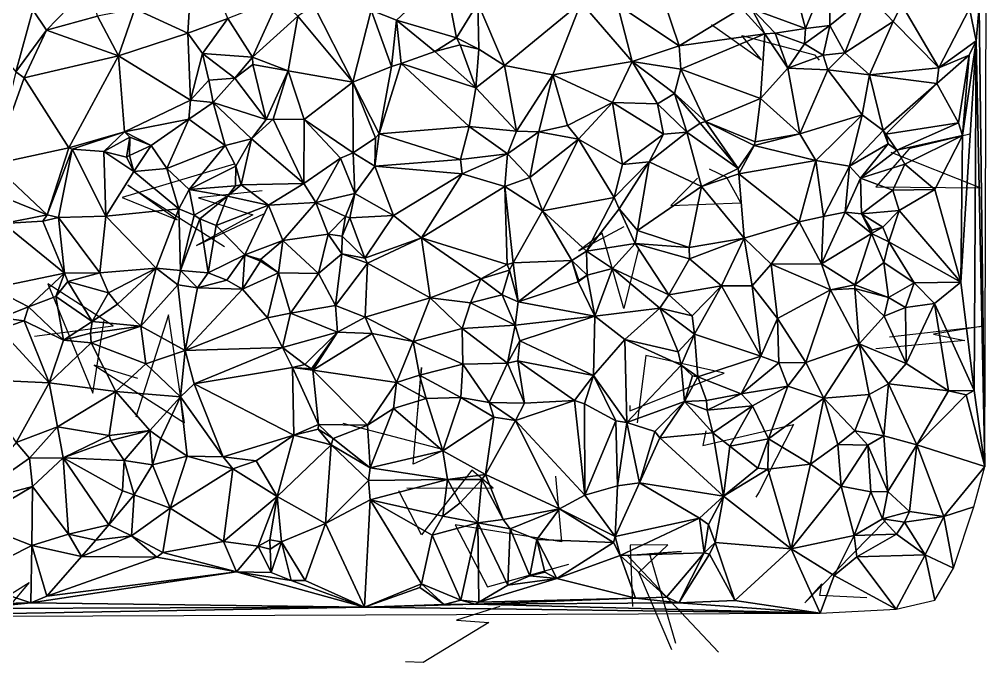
# Model space of a CAD drawing. Header units: metres. Extents: x -15 to 15.1, y -15.8 to 15.4.
# Drawn here: x -1.29 to 14.91, y -15.77 to -4.99 of the extents above; entities that cross this region are included whole.
import ezdxf

# ---------------------------------------------------------------- set-up
doc = ezdxf.new("R2010")
doc.units = ezdxf.units.M
doc.layers.add('CRACKS', color=1, linetype='Continuous')
doc.layers.add('STREET_MESH', color=7, linetype='Continuous')

msp = doc.modelspace()

# ---------------------------------------------------------------- linework, layer by layer
at = {"layer": 'CRACKS'}
for points in [[(10.305, -5.076, 0.1), (11.143, -5.673, 0.1), (10.812, -5.265, 0.1), (12.029, -5.588, 0.1), (12.11, -5.675, 0.1)], [(14.631, -6.917, 0.1), (13.616, -7.159, 0.1), (13.056, -7.799, 0.1), (14.807, -7.815, 0.1), (13.316, -7.224, 0.1)], [(2.309, -7.42, 0.1), (0.432, -7.975, 0.1), (1.352, -8.349, 0.1), (0.528, -7.771, 0.1), (2.145, -8.799, 0.1)], [(10.071, -7.651, 0.1), (9.622, -8.112, 0.1), (10.796, -8.068, 0.1), (10.56, -7.642, 0.1), (10.27, -7.504, 0.1)], [(2.779, -7.862, 0.1), (1.712, -7.981, 0.1), (2.62, -8.268, 0.1), (1.681, -8.778, 0.1), (2.805, -8.249, 0.1)], [(9.08, -8.834, 0.1), (8.837, -9.833, 0.1), (8.474, -8.571, 0.1), (8.083, -8.868, 0.1), (8.844, -8.462, 0.1)], [(-1.033, -10.297, 0.1), (0.28, -10.127, 0.1), (-0.811, -9.42, 0.1), (-0.06, -11.252, 0.1), (0.133, -10.031, 0.1)], [(0.698, -11.01, 0.1), (-0.038, -10.784, 0.1), (1.48, -11.748, 0.1), (1.212, -9.942, 0.1), (0.664, -11.658, 0.1)], [(13.285, -10.308, 0.1), (14.848, -10.134, 0.1), (14.023, -10.268, 0.1), (14.55, -10.373, 0.1), (13.06, -10.513, 0.1)], [(8.937, -11.461, 0.1), (8.938, -11.552, 0.1), (10.518, -10.919, 0.1), (9.207, -10.622, 0.1), (9.06, -11.748, 0.1)], [(4.129, -11.754, 0.1), (5.837, -12.203, 0.1), (5.308, -12.445, 0.1), (5.445, -10.826, 0.1), (5.369, -11.669, 0.1)], [(10.208, -11.886, 0.1), (10.161, -12.131, 0.1), (11.681, -11.776, 0.1), (11.102, -12.906, 0.1), (11.047, -12.996, 0.1)], [(5.204, -12.84, 0.1), (6.646, -12.846, 0.1), (6.289, -12.544, 0.1), (5.445, -13.628, 0.1), (5.07, -12.888, 0.1)], [(7.691, -12.646, 0.1), (7.793, -13.744, 0.1), (6.012, -13.458, 0.1), (6.554, -14.498, 0.1), (7.913, -14.12, 0.1)], [(12.904, -14.684, 0.1), (12.118, -14.642, 0.1), (12.151, -14.449, 0.1), (11.869, -14.763, 0.1), (13.22, -13.388, 0.1)], [(10.423, -15.594, 0.1), (8.895, -13.965, 0.1), (9.802, -13.906, 0.1), (9.266, -13.944, 0.1), (9.702, -15.441, 0.1)], [(9.639, -15.555, 0.1), (9.088, -14.256, 0.1), (9.571, -13.796, 0.1), (8.943, -13.801, 0.1), (8.981, -14.827, 0.1)], [(-2.915, -14.767, 0.1), (-2.181, -15.082, 0.1), (-1.125, -14.425, 0.1), (-1.929, -15.376, 0.1), (-2.054, -15.261, 0.1)], [(6.758, -14.824, 0.1), (6.036, -15.055, 0.1), (6.576, -15.094, 0.1), (5.477, -15.767, 0.1), (5.181, -15.755, 0.1)]]:
    msp.add_polyline3d(points, dxfattribs=at)
at = {"layer": 'STREET_MESH'}
for points in [[(14.885, -12.484), (14.914, -0.493), (14.786, -4.785)], [(1.636, -3.599), (0.647, -4.819), (1.533, -5.222)], [(2.204, -4.977), (1.636, -3.599), (1.533, -5.222)], [(11.574, -3.99), (10.981, -4.819), (11.878, -5.146)], [(12.3, -4.126), (11.574, -3.99), (11.878, -5.146)], [(9.764, -5.438), (9.348, -4.208), (8.728, -4.751)], [(9.764, -5.438), (10.809, -4.806), (9.348, -4.208)], [(12.285, -5.096), (12.3, -4.126), (11.878, -5.146)], [(12.3, -4.126), (12.285, -5.096), (12.923, -4.575)], [(4.604, -4.841), (5.027, -5.008), (5.835, -4.253)], [(5.027, -5.008), (6.032, -5.303), (5.835, -4.253)], [(6.032, -5.303), (6.391, -4.719), (5.835, -4.253)], [(-0.834, -5.171), (-0.097, -4.41), (-1.064, -4.834)], [(0.018, -4.938), (-0.097, -4.41), (-0.834, -5.171)], [(2.614, -5.624), (3.062, -4.638), (2.204, -4.977)], [(3.062, -4.638), (2.614, -5.624), (3.377, -4.941)], [(12.285, -5.096), (12.538, -5.551), (12.923, -4.575)], [(12.538, -5.551), (13.348, -5.03), (12.923, -4.575)], [(13.348, -5.03), (13.492, -4.749), (12.923, -4.575)], [(-1.349, -5.871), (-1.064, -4.834), (-2.24, -4.804)], [(-1.349, -5.871), (-0.834, -5.171), (-1.064, -4.834)], [(0.647, -4.819), (0.018, -4.938), (0.373, -5.606)], [(1.533, -5.222), (0.647, -4.819), (0.373, -5.606)], [(4.295, -6.045), (3.645, -4.761), (3.377, -4.941)], [(3.645, -4.761), (4.295, -6.045), (4.604, -4.841)], [(4.295, -6.045), (4.947, -5.78), (4.604, -4.841)], [(4.947, -5.78), (5.027, -5.008), (4.604, -4.841)], [(6.032, -5.303), (6.409, -5.493), (6.391, -4.719)], [(8.123, -4.711), (6.391, -4.719), (6.838, -5.768)], [(6.391, -4.719), (6.409, -5.493), (6.838, -5.768)], [(7.645, -5.92), (8.123, -4.711), (6.838, -5.768)], [(7.645, -5.92), (8.977, -5.7), (8.123, -4.711)], [(8.123, -4.711), (8.977, -5.7), (8.728, -4.751)], [(8.977, -5.7), (9.764, -5.438), (8.728, -4.751)], [(11.2, -5.233), (10.809, -4.806), (9.764, -5.438)], [(11.2, -5.233), (10.981, -4.819), (10.809, -4.806)], [(10.981, -4.819), (11.37, -5.222), (11.878, -5.146)], [(11.2, -5.233), (11.37, -5.222), (10.981, -4.819)], [(13.348, -5.03), (14.114, -5.804), (13.492, -4.749)], [(14.114, -5.804), (14.624, -4.808), (13.492, -4.749)], [(14.624, -4.808), (14.114, -5.804), (14.74, -5.351)], [(14.624, -4.808), (14.74, -5.351), (14.786, -4.785)], [(14.74, -5.351), (14.885, -12.484), (14.786, -4.785)], [(0.018, -4.938), (-0.834, -5.171), (0.373, -5.606)], [(1.778, -5.562), (2.204, -4.977), (1.533, -5.222)], [(1.778, -5.562), (2.614, -5.624), (2.204, -4.977)], [(3.377, -4.941), (2.614, -5.624), (3.212, -5.856)], [(4.295, -6.045), (3.377, -4.941), (3.212, -5.856)], [(4.947, -5.78), (5.108, -5.734), (5.027, -5.008)], [(6.032, -5.303), (5.027, -5.008), (5.671, -5.53)], [(5.027, -5.008), (5.108, -5.734), (5.671, -5.53)], [(-0.834, -5.171), (-1.349, -5.871), (-1.21, -5.973)], [(0.373, -5.606), (-0.834, -5.171), (-1.21, -5.973)], [(11.37, -5.222), (11.86, -5.401), (11.878, -5.146)], [(11.86, -5.401), (12.285, -5.096), (11.878, -5.146)], [(11.86, -5.401), (12.173, -5.59), (12.285, -5.096)], [(12.285, -5.096), (12.173, -5.59), (12.538, -5.551)], [(13.348, -5.03), (12.538, -5.551), (12.949, -5.919)], [(14.114, -5.804), (13.348, -5.03), (12.949, -5.919)], [(1.576, -6.345), (1.533, -5.222), (0.373, -5.606)], [(1.576, -6.345), (1.778, -5.562), (1.533, -5.222)], [(6.096, -5.419), (6.032, -5.303), (5.671, -5.53)], [(6.096, -5.419), (6.409, -5.493), (6.032, -5.303)], [(11.2, -5.233), (9.764, -5.438), (9.791, -5.828)], [(11.127, -6.319), (11.2, -5.233), (9.791, -5.828)], [(11.585, -5.808), (11.2, -5.233), (11.127, -6.319)], [(11.37, -5.222), (11.2, -5.233), (11.585, -5.808)], [(11.86, -5.401), (11.37, -5.222), (11.585, -5.808)], [(6.356, -6.137), (6.096, -5.419), (5.671, -5.53)], [(6.409, -5.493), (6.096, -5.419), (6.356, -6.137)], [(6.409, -5.493), (6.356, -6.137), (6.838, -5.768)], [(9.764, -5.438), (8.977, -5.7), (9.791, -5.828)], [(12.173, -5.59), (11.86, -5.401), (11.585, -5.808)], [(14.114, -5.804), (14.621, -5.595), (14.74, -5.351)], [(14.703, -11.208), (14.74, -5.351), (14.483, -9.397)], [(14.74, -5.351), (14.508, -6.937), (14.483, -9.397)], [(14.621, -5.595), (14.508, -6.937), (14.74, -5.351)], [(14.74, -5.351), (14.703, -11.208), (14.885, -12.484)], [(-0.462, -7.144), (0.373, -5.606), (-1.21, -5.973)], [(-0.462, -7.144), (0.475, -6.876), (0.373, -5.606)], [(0.475, -6.876), (1.576, -6.345), (0.373, -5.606)], [(1.778, -5.562), (1.576, -6.345), (1.885, -6.011)], [(2.319, -5.976), (1.778, -5.562), (1.885, -6.011)], [(2.614, -5.624), (1.778, -5.562), (2.319, -5.976)], [(2.622, -5.747), (2.614, -5.624), (2.319, -5.976)], [(2.614, -5.624), (2.622, -5.747), (3.212, -5.856)], [(5.108, -5.734), (6.356, -6.137), (5.671, -5.53)], [(12.173, -5.59), (11.585, -5.808), (12.251, -5.836)], [(12.538, -5.551), (12.173, -5.59), (12.251, -5.836)], [(12.538, -5.551), (12.251, -5.836), (12.949, -5.919)], [(14.621, -5.595), (14.114, -5.804), (14.078, -6.065)], [(14.44, -6.727), (14.621, -5.595), (14.078, -6.065)], [(14.621, -5.595), (14.44, -6.727), (14.508, -6.937)], [(2.844, -6.672), (2.622, -5.747), (2.319, -5.976)], [(2.622, -5.747), (2.844, -6.672), (3.212, -5.856)], [(4.295, -6.045), (4.736, -6.912), (4.947, -5.78)], [(4.736, -6.912), (5.108, -5.734), (4.947, -5.78)], [(5.108, -5.734), (4.736, -6.912), (6.247, -6.785)], [(5.108, -5.734), (6.247, -6.785), (6.356, -6.137)], [(6.356, -6.137), (7.037, -6.864), (6.838, -5.768)], [(7.037, -6.864), (7.645, -5.92), (6.838, -5.768)], [(8.977, -5.7), (7.645, -5.92), (8.646, -6.387)], [(9.398, -6.407), (8.977, -5.7), (8.646, -6.387)], [(8.977, -5.7), (9.686, -6.235), (9.791, -5.828)], [(9.686, -6.235), (8.977, -5.7), (9.398, -6.407)], [(9.686, -6.235), (10.204, -6.704), (9.791, -5.828)], [(10.204, -6.704), (11.127, -6.319), (9.791, -5.828)], [(11.787, -6.912), (11.585, -5.808), (11.127, -6.319)], [(11.585, -5.808), (11.787, -6.912), (12.251, -5.836)], [(14.078, -6.065), (14.114, -5.804), (12.949, -5.919)], [(-1.21, -5.973), (-1.349, -5.871), (-1.729, -7.42)], [(-0.462, -7.144), (-1.21, -5.973), (-1.729, -7.42)], [(1.959, -6.387), (2.319, -5.976), (1.885, -6.011)], [(1.959, -6.387), (2.844, -6.672), (2.319, -5.976)], [(2.844, -6.672), (2.965, -6.663), (3.212, -5.856)], [(2.965, -6.663), (3.481, -6.67), (3.212, -5.856)], [(3.481, -6.67), (4.295, -6.045), (3.212, -5.856)], [(7.645, -5.92), (7.037, -6.864), (7.414, -6.878)], [(7.895, -6.771), (7.645, -5.92), (7.414, -6.878)], [(7.645, -5.92), (7.895, -6.771), (8.646, -6.387)], [(11.787, -6.912), (12.83, -6.591), (12.251, -5.836)], [(12.251, -5.836), (12.83, -6.591), (12.949, -5.919)], [(12.83, -6.591), (13.178, -6.855), (12.949, -5.919)], [(13.178, -6.855), (14.078, -6.065), (12.949, -5.919)], [(1.576, -6.345), (1.959, -6.387), (1.885, -6.011)], [(4.295, -6.045), (3.481, -6.67), (4.301, -7.23)], [(4.295, -6.045), (4.301, -7.23), (4.675, -6.977)], [(4.736, -6.912), (4.295, -6.045), (4.675, -6.977)], [(6.356, -6.137), (6.247, -6.785), (7.037, -6.864)], [(13.178, -6.855), (13.223, -6.916), (14.078, -6.065)], [(13.223, -6.916), (14.44, -6.727), (14.078, -6.065)], [(9.686, -6.235), (9.398, -6.407), (9.894, -6.883)], [(10.114, -6.734), (9.686, -6.235), (9.894, -6.883)], [(9.686, -6.235), (10.114, -6.734), (10.204, -6.704)], [(10.204, -6.704), (11.035, -7.046), (11.127, -6.319)], [(11.035, -7.046), (11.787, -6.912), (11.127, -6.319)], [(0.475, -6.876), (1.55, -6.664), (1.576, -6.345)], [(1.55, -6.664), (1.959, -6.387), (1.576, -6.345)], [(1.959, -6.387), (1.55, -6.664), (2.157, -7.103)], [(2.598, -6.992), (1.959, -6.387), (2.157, -7.103)], [(2.598, -6.992), (2.844, -6.672), (1.959, -6.387)], [(7.895, -6.771), (8.078, -7.001), (8.646, -6.387)], [(8.078, -7.001), (8.814, -7.423), (8.646, -6.387)], [(9.499, -6.914), (9.398, -6.407), (8.646, -6.387)], [(8.814, -7.423), (9.499, -6.914), (8.646, -6.387)], [(9.398, -6.407), (9.499, -6.914), (9.894, -6.883)], [(12.83, -6.591), (11.787, -6.912), (12.054, -7.355)], [(12.617, -7.453), (12.83, -6.591), (12.054, -7.355)], [(12.83, -6.591), (12.617, -7.453), (13.178, -6.855)], [(0.921, -7.108), (1.55, -6.664), (0.475, -6.876)], [(1.55, -6.664), (0.921, -7.108), (1.18, -7.492)], [(1.55, -6.664), (1.18, -7.492), (2.157, -7.103)], [(2.844, -6.672), (2.598, -6.992), (2.965, -6.663)], [(2.598, -6.992), (3.478, -7.74), (2.965, -6.663)], [(3.478, -7.74), (3.481, -6.67), (2.965, -6.663)], [(3.481, -6.67), (3.478, -7.74), (4.091, -7.315)], [(4.301, -7.23), (3.481, -6.67), (4.091, -7.315)], [(6.247, -6.785), (4.736, -6.912), (6.098, -7.34)], [(6.888, -7.243), (6.247, -6.785), (6.098, -7.34)], [(7.037, -6.864), (6.247, -6.785), (6.888, -7.243)], [(8.078, -7.001), (7.895, -6.771), (7.414, -6.878)], [(10.75, -7.491), (10.114, -6.734), (9.894, -6.883)], [(10.114, -6.734), (10.75, -7.491), (10.204, -6.704)], [(10.75, -7.491), (11.019, -7.103), (10.204, -6.704)], [(11.019, -7.103), (11.035, -7.046), (10.204, -6.704)], [(13.409, -7.183), (14.44, -6.727), (13.223, -6.916)], [(14.44, -6.727), (13.409, -7.183), (14.508, -6.937)], [(-0.403, -7.164), (0.475, -6.876), (-0.462, -7.144)], [(-0.403, -7.164), (0.127, -7.208), (0.475, -6.876)], [(0.127, -7.208), (0.56, -6.967), (0.475, -6.876)], [(0.56, -6.967), (0.921, -7.108), (0.475, -6.876)], [(4.736, -6.912), (4.664, -7.454), (6.098, -7.34)], [(4.664, -7.454), (4.736, -6.912), (4.675, -6.977)], [(7.037, -6.864), (6.888, -7.243), (7.414, -6.878)], [(6.888, -7.243), (7.261, -7.643), (7.414, -6.878)], [(7.261, -7.643), (8.078, -7.001), (7.414, -6.878)], [(8.814, -7.423), (9.263, -7.38), (9.499, -6.914)], [(9.894, -6.883), (9.263, -7.38), (10.135, -7.794)], [(9.499, -6.914), (9.263, -7.38), (9.894, -6.883)], [(10.75, -7.491), (9.894, -6.883), (10.135, -7.794)], [(11.787, -6.912), (11.019, -7.103), (12.054, -7.355)], [(11.035, -7.046), (11.019, -7.103), (11.787, -6.912)], [(12.617, -7.453), (13.263, -7.077), (13.178, -6.855)], [(13.178, -6.855), (13.263, -7.077), (13.223, -6.916)], [(13.263, -7.077), (13.409, -7.183), (13.223, -6.916)], [(13.409, -7.183), (13.545, -7.418), (14.508, -6.937)], [(13.545, -7.418), (14.045, -7.842), (14.508, -6.937)], [(14.508, -6.937), (14.045, -7.842), (14.483, -9.397)], [(0.508, -7.302), (0.56, -6.967), (0.127, -7.208)], [(0.56, -6.967), (0.508, -7.302), (0.555, -7.275)], [(0.921, -7.108), (0.56, -6.967), (0.555, -7.275)], [(0.921, -7.108), (0.555, -7.275), (0.626, -7.538)], [(1.18, -7.492), (0.921, -7.108), (0.626, -7.538)], [(1.18, -7.492), (1.555, -7.843), (2.157, -7.103)], [(1.555, -7.843), (2.336, -7.449), (2.157, -7.103)], [(2.336, -7.449), (2.598, -6.992), (2.157, -7.103)], [(2.598, -6.992), (2.336, -7.449), (2.425, -7.765)], [(3.478, -7.74), (2.598, -6.992), (2.425, -7.765)], [(4.301, -7.23), (4.664, -7.454), (4.675, -6.977)], [(8.078, -7.001), (7.261, -7.643), (7.476, -8.201)], [(8.673, -7.979), (8.078, -7.001), (7.476, -8.201)], [(8.814, -7.423), (8.078, -7.001), (8.673, -7.979)], [(11.019, -7.103), (10.75, -7.491), (10.763, -7.58)], [(11.019, -7.103), (10.763, -7.58), (12.054, -7.355)], [(12.802, -7.652), (13.263, -7.077), (12.617, -7.453)], [(13.263, -7.077), (12.802, -7.652), (13.409, -7.183)], [(-0.821, -8.269), (-0.462, -7.144), (-1.729, -7.42)], [(-0.403, -7.164), (-0.462, -7.144), (-0.821, -8.269)], [(-0.631, -8.311), (-0.403, -7.164), (-0.821, -8.269)], [(-0.403, -7.164), (-0.631, -8.311), (0.161, -8.288)], [(0.127, -7.208), (-0.403, -7.164), (0.161, -8.288)], [(0.127, -7.208), (0.161, -8.288), (0.626, -7.538)], [(0.508, -7.302), (0.127, -7.208), (0.626, -7.538)], [(0.555, -7.275), (0.508, -7.302), (0.626, -7.538)], [(4.301, -7.23), (4.091, -7.315), (4.33, -7.907)], [(4.664, -7.454), (4.301, -7.23), (4.33, -7.907)], [(6.126, -7.581), (6.888, -7.243), (6.098, -7.34)], [(6.888, -7.243), (6.126, -7.581), (6.845, -7.79)], [(7.261, -7.643), (6.888, -7.243), (6.845, -7.79)], [(13.409, -7.183), (12.802, -7.652), (13.545, -7.418)], [(-1.765, -7.886), (-0.821, -8.269), (-1.729, -7.42)], [(1.555, -7.843), (2.33, -7.783), (2.336, -7.449)], [(2.336, -7.449), (2.33, -7.783), (2.425, -7.765)], [(4.091, -7.315), (3.478, -7.74), (3.676, -8.062)], [(4.091, -7.315), (3.676, -8.062), (4.33, -7.907)], [(4.664, -7.454), (6.126, -7.581), (6.098, -7.34)], [(8.761, -8.165), (9.263, -7.38), (8.673, -7.979)], [(9.263, -7.38), (8.814, -7.423), (8.673, -7.979)], [(9.263, -7.38), (8.761, -8.165), (9.063, -8.529)], [(9.263, -7.38), (9.063, -8.529), (10.135, -7.794)], [(12.054, -7.355), (10.763, -7.58), (11.775, -8.382)], [(12.182, -8.297), (12.054, -7.355), (11.775, -8.382)], [(12.182, -8.297), (12.617, -7.453), (12.054, -7.355)], [(12.182, -8.297), (12.542, -8.222), (12.617, -7.453)], [(12.542, -8.222), (12.802, -7.652), (12.617, -7.453)], [(13.545, -7.418), (12.802, -7.652), (13.344, -7.856)], [(14.045, -7.842), (13.545, -7.418), (13.344, -7.856)], [(0.161, -8.288), (1.383, -8.166), (0.626, -7.538)], [(1.383, -8.166), (1.18, -7.492), (0.626, -7.538)], [(1.383, -8.166), (1.555, -7.843), (1.18, -7.492)], [(4.981, -8.275), (4.664, -7.454), (4.33, -7.907)], [(4.664, -7.454), (4.981, -8.275), (6.126, -7.581)], [(4.981, -8.275), (5.448, -8.65), (6.126, -7.581)], [(6.126, -7.581), (5.448, -8.65), (6.845, -7.79)], [(10.763, -7.58), (10.75, -7.491), (10.135, -7.794)], [(10.854, -8.655), (10.763, -7.58), (10.135, -7.794)], [(10.763, -7.58), (10.854, -8.655), (11.775, -8.382)], [(2.2, -7.953), (2.885, -8.104), (2.425, -7.765)], [(2.33, -7.783), (2.2, -7.953), (2.425, -7.765)], [(2.885, -8.104), (3.478, -7.74), (2.425, -7.765)], [(3.478, -7.74), (2.885, -8.104), (3.676, -8.062)], [(7.261, -7.643), (6.845, -7.79), (7.476, -8.201)], [(12.817, -8.248), (12.802, -7.652), (12.542, -8.222)], [(12.802, -7.652), (12.817, -8.248), (13.344, -7.856)], [(-1.765, -7.886), (-1.554, -8.411), (-0.821, -8.269)], [(1.64, -8.27), (1.555, -7.843), (1.383, -8.166)], [(2.33, -7.783), (1.555, -7.843), (2.2, -7.953)], [(1.555, -7.843), (1.64, -8.27), (2.2, -7.953)], [(3.676, -8.062), (4.174, -8.296), (4.33, -7.907)], [(4.174, -8.296), (4.245, -8.316), (4.33, -7.907)], [(4.245, -8.316), (4.981, -8.275), (4.33, -7.907)], [(5.448, -8.65), (6.882, -9.099), (6.845, -7.79)], [(6.845, -7.79), (6.98, -9.072), (7.476, -8.201)], [(6.882, -9.099), (6.98, -9.072), (6.845, -7.79)], [(9.063, -8.529), (9.932, -8.813), (10.135, -7.794)], [(9.932, -8.813), (10.854, -8.655), (10.135, -7.794)], [(12.817, -8.248), (13.448, -8.194), (13.344, -7.856)], [(13.448, -8.194), (14.045, -7.842), (13.344, -7.856)], [(14.045, -7.842), (13.448, -8.194), (14.483, -9.397)], [(1.64, -8.27), (1.737, -8.334), (2.2, -7.953)], [(1.737, -8.334), (2.007, -8.444), (2.2, -7.953)], [(2.007, -8.444), (2.885, -8.104), (2.2, -7.953)], [(2.885, -8.104), (3.122, -8.696), (3.676, -8.062)], [(3.122, -8.696), (3.884, -8.593), (3.676, -8.062)], [(3.884, -8.593), (4.174, -8.296), (3.676, -8.062)], [(8.209, -8.876), (8.673, -7.979), (7.476, -8.201)], [(8.209, -8.876), (8.761, -8.165), (8.673, -7.979)], [(1.001, -9.16), (1.383, -8.166), (0.161, -8.288)], [(1.001, -9.16), (1.412, -9.198), (1.383, -8.166)], [(1.412, -9.198), (1.64, -8.27), (1.383, -8.166)], [(2.007, -8.444), (2.488, -8.934), (2.885, -8.104)], [(2.885, -8.104), (2.488, -8.934), (3.122, -8.696)], [(6.98, -9.072), (7.966, -9.034), (7.476, -8.201)], [(7.966, -9.034), (8.209, -8.876), (7.476, -8.201)], [(8.761, -8.165), (8.209, -8.876), (9.029, -8.747)], [(8.761, -8.165), (9.029, -8.747), (9.063, -8.529)], [(12.542, -8.222), (12.148, -9.086), (12.987, -8.578)], [(12.182, -8.297), (12.148, -9.086), (12.542, -8.222)], [(12.817, -8.248), (12.542, -8.222), (12.987, -8.578)], [(12.817, -8.248), (13.175, -8.475), (13.448, -8.194)], [(12.991, -8.523), (12.817, -8.248), (12.987, -8.578)], [(13.175, -8.475), (12.817, -8.248), (12.991, -8.523)], [(13.175, -8.475), (13.278, -8.716), (13.448, -8.194)], [(13.448, -8.194), (13.278, -8.716), (14.483, -9.397)], [(-1.743, -9.495), (-0.53, -9.243), (-1.554, -8.411)], [(-1.554, -8.411), (-0.893, -8.373), (-0.821, -8.269)], [(-0.53, -9.243), (-0.893, -8.373), (-1.554, -8.411)], [(-0.893, -8.373), (-0.631, -8.311), (-0.821, -8.269)], [(-0.631, -8.311), (-0.893, -8.373), (-0.53, -9.243)], [(-0.631, -8.311), (0.059, -9.24), (0.161, -8.288)], [(-0.631, -8.311), (-0.53, -9.243), (0.059, -9.24)], [(0.059, -9.24), (1.001, -9.16), (0.161, -8.288)], [(1.64, -8.27), (1.412, -9.198), (1.737, -8.334)], [(1.412, -9.198), (1.872, -9.238), (1.737, -8.334)], [(1.737, -8.334), (1.872, -9.238), (2.007, -8.444)], [(4.174, -8.296), (3.884, -8.593), (4.121, -8.625)], [(4.245, -8.316), (4.174, -8.296), (4.121, -8.625)], [(4.497, -8.991), (4.245, -8.316), (4.121, -8.625)], [(4.245, -8.316), (4.497, -8.991), (4.981, -8.275)], [(4.497, -8.991), (5.448, -8.65), (4.981, -8.275)], [(10.854, -8.655), (11.306, -9.093), (11.775, -8.382)], [(11.306, -9.093), (12.148, -9.086), (11.775, -8.382)], [(12.148, -9.086), (12.182, -8.297), (11.775, -8.382)], [(1.872, -9.238), (2.488, -8.934), (2.007, -8.444)], [(9.029, -8.747), (9.932, -8.813), (9.063, -8.529)], [(12.148, -9.086), (12.704, -9.441), (12.987, -8.578)], [(12.704, -9.441), (13.189, -9.063), (12.987, -8.578)], [(13.175, -8.475), (12.991, -8.523), (12.987, -8.578)], [(13.278, -8.716), (13.175, -8.475), (12.987, -8.578)], [(13.189, -9.063), (13.278, -8.716), (12.987, -8.578)], [(3.122, -8.696), (2.488, -8.934), (2.749, -9.013)], [(3.051, -9.236), (3.122, -8.696), (2.749, -9.013)], [(3.122, -8.696), (3.051, -9.236), (3.721, -9.247)], [(3.884, -8.593), (3.122, -8.696), (3.721, -9.247)], [(4.111, -8.919), (3.884, -8.593), (3.721, -9.247)], [(3.884, -8.593), (4.111, -8.919), (4.121, -8.625)], [(4.111, -8.919), (4.497, -8.991), (4.121, -8.625)], [(5.448, -8.65), (4.497, -8.991), (4.541, -9.075)], [(5.591, -9.655), (5.448, -8.65), (4.541, -9.075)], [(5.448, -8.65), (6.443, -9.341), (6.882, -9.099)], [(5.448, -8.65), (5.591, -9.655), (6.443, -9.341)], [(8.209, -8.876), (8.645, -9.163), (9.029, -8.747)], [(8.645, -9.163), (9.591, -9.606), (9.029, -8.747)], [(9.029, -8.747), (9.935, -9.001), (9.932, -8.813)], [(9.591, -9.606), (9.935, -9.001), (9.029, -8.747)], [(9.935, -9.001), (10.854, -8.655), (9.932, -8.813)], [(10.854, -8.655), (9.935, -9.001), (10.473, -9.457)], [(10.985, -9.456), (10.854, -8.655), (10.473, -9.457)], [(10.854, -8.655), (10.985, -9.456), (11.306, -9.093)], [(13.278, -8.716), (13.189, -9.063), (13.699, -9.403)], [(13.278, -8.716), (13.699, -9.403), (14.483, -9.397)], [(8.209, -8.876), (7.966, -9.034), (8.224, -9.276)], [(8.645, -9.163), (8.209, -8.876), (8.224, -9.276)], [(1.872, -9.238), (2.184, -9.359), (2.488, -8.934)], [(2.488, -8.934), (2.184, -9.359), (2.45, -9.514)], [(2.752, -9.042), (2.488, -8.934), (2.45, -9.514)], [(2.752, -9.042), (2.45, -9.514), (3.051, -9.236)], [(2.488, -8.934), (2.752, -9.042), (2.749, -9.013)], [(2.752, -9.042), (3.051, -9.236), (2.749, -9.013)], [(4.007, -9.787), (4.111, -8.919), (3.721, -9.247)], [(4.541, -9.075), (4.111, -8.919), (4.007, -9.787)], [(4.541, -9.075), (4.497, -8.991), (4.111, -8.919)], [(6.98, -9.072), (6.882, -9.099), (6.919, -9.195)], [(7.069, -9.725), (6.98, -9.072), (6.919, -9.195)], [(7.069, -9.725), (7.966, -9.034), (6.98, -9.072)], [(7.966, -9.034), (7.069, -9.725), (8.072, -9.388)], [(8.084, -9.364), (7.966, -9.034), (8.072, -9.388)], [(7.966, -9.034), (8.084, -9.364), (8.224, -9.276)], [(9.935, -9.001), (9.591, -9.606), (10.473, -9.457)], [(13.189, -9.063), (12.704, -9.441), (13.268, -9.652)], [(13.699, -9.403), (13.189, -9.063), (13.268, -9.652)], [(1.001, -9.16), (0.059, -9.24), (0.207, -9.574)], [(0.354, -9.765), (1.001, -9.16), (0.207, -9.574)], [(1.001, -9.16), (0.354, -9.765), (0.745, -10.132)], [(1.368, -9.44), (1.001, -9.16), (0.745, -10.132)], [(1.368, -9.44), (1.412, -9.198), (1.001, -9.16)], [(1.412, -9.198), (1.368, -9.44), (1.696, -9.49)], [(1.872, -9.238), (1.412, -9.198), (1.696, -9.49)], [(4.502, -9.983), (4.541, -9.075), (4.007, -9.787)], [(4.502, -9.983), (5.591, -9.655), (4.541, -9.075)], [(6.882, -9.099), (6.443, -9.341), (6.919, -9.195)], [(6.443, -9.341), (6.799, -9.606), (6.919, -9.195)], [(6.799, -9.606), (7.069, -9.725), (6.919, -9.195)], [(8.645, -9.163), (8.224, -9.276), (8.352, -9.965)], [(9.438, -9.831), (8.645, -9.163), (8.352, -9.965)], [(8.645, -9.163), (9.438, -9.831), (9.591, -9.606)], [(11.306, -9.093), (10.985, -9.456), (11.411, -10.003)], [(12.297, -9.521), (12.148, -9.086), (11.306, -9.093)], [(12.297, -9.521), (11.306, -9.093), (11.411, -10.003)], [(12.704, -9.441), (12.148, -9.086), (12.297, -9.521)], [(-1.743, -9.495), (-1.135, -9.805), (-0.53, -9.243)], [(-1.135, -9.805), (-0.68, -9.637), (-0.53, -9.243)], [(-0.53, -9.243), (-0.68, -9.637), (-0.475, -9.385)], [(-0.68, -9.637), (-0.07, -10.053), (-0.475, -9.385)], [(-0.53, -9.243), (-0.475, -9.385), (0.059, -9.24)], [(0.059, -9.24), (-0.475, -9.385), (0.207, -9.574)], [(-0.475, -9.385), (-0.07, -10.053), (0.207, -9.574)], [(2.184, -9.359), (1.872, -9.238), (1.696, -9.49)], [(2.45, -9.514), (2.184, -9.359), (1.696, -9.49)], [(2.45, -9.514), (2.868, -9.989), (3.051, -9.236)], [(3.051, -9.236), (2.868, -9.989), (3.254, -9.913)], [(3.051, -9.236), (3.254, -9.913), (3.721, -9.247)], [(3.254, -9.913), (4.007, -9.787), (3.721, -9.247)], [(6.443, -9.341), (5.591, -9.655), (6.269, -9.739)], [(6.799, -9.606), (6.443, -9.341), (6.269, -9.739)], [(8.072, -9.388), (7.069, -9.725), (8.352, -9.965)], [(8.224, -9.276), (8.072, -9.388), (8.352, -9.965)], [(8.224, -9.276), (8.084, -9.364), (8.072, -9.388)], [(13.699, -9.403), (14.041, -9.749), (14.483, -9.397)], [(14.041, -9.749), (14.703, -11.208), (14.483, -9.397)], [(-1.6, -9.99), (-1.135, -9.805), (-1.743, -9.495)], [(1.489, -10.541), (1.368, -9.44), (0.745, -10.132)], [(1.368, -9.44), (1.489, -10.541), (1.696, -9.49)], [(1.489, -10.541), (2.45, -9.514), (1.696, -9.49)], [(2.868, -9.989), (2.45, -9.514), (1.489, -10.541)], [(9.591, -9.606), (9.98, -9.957), (10.473, -9.457)], [(9.98, -9.957), (10.019, -10.266), (10.473, -9.457)], [(10.019, -10.266), (11.13, -10.636), (10.473, -9.457)], [(11.13, -10.636), (10.985, -9.456), (10.473, -9.457)], [(10.985, -9.456), (11.13, -10.636), (11.411, -10.003)], [(12.297, -9.521), (11.411, -10.003), (11.883, -10.74)], [(12.776, -10.426), (12.297, -9.521), (11.883, -10.74)], [(12.706, -9.503), (12.704, -9.441), (12.297, -9.521)], [(12.706, -9.503), (12.297, -9.521), (12.776, -10.426)], [(12.704, -9.441), (12.706, -9.503), (13.268, -9.652)], [(13.199, -9.961), (12.706, -9.503), (12.776, -10.426)], [(12.706, -9.503), (13.199, -9.961), (13.268, -9.652)], [(13.553, -9.82), (13.699, -9.403), (13.268, -9.652)], [(13.699, -9.403), (13.553, -9.82), (14.041, -9.749)], [(-0.68, -9.637), (-1.135, -9.805), (-0.549, -10.367)], [(-0.07, -10.053), (-0.68, -9.637), (-0.549, -10.367)], [(-0.07, -10.053), (0.354, -9.765), (0.207, -9.574)], [(5.591, -9.655), (4.502, -9.983), (5.308, -10.388)], [(6.129, -10.172), (5.591, -9.655), (5.308, -10.388)], [(6.269, -9.739), (5.591, -9.655), (6.129, -10.172)], [(6.799, -9.606), (6.269, -9.739), (7.014, -10.117)], [(7.069, -9.725), (6.799, -9.606), (7.014, -10.117)], [(9.438, -9.831), (9.98, -9.957), (9.591, -9.606)], [(13.199, -9.961), (13.553, -9.82), (13.268, -9.652)], [(-1.135, -9.805), (-1.6, -9.99), (-1.21, -10.042)], [(-0.549, -10.367), (-1.135, -9.805), (-1.21, -10.042)], [(0.354, -9.765), (-0.07, -10.053), (0.745, -10.132)], [(4.007, -9.787), (3.254, -9.913), (4.043, -10.231)], [(4.502, -9.983), (4.007, -9.787), (4.043, -10.231)], [(6.269, -9.739), (6.129, -10.172), (7.014, -10.117)], [(7.069, -9.725), (7.014, -10.117), (8.352, -9.965)], [(8.855, -10.352), (9.438, -9.831), (8.352, -9.965)], [(9.748, -10.562), (9.438, -9.831), (8.855, -10.352)], [(10.019, -10.266), (9.438, -9.831), (9.748, -10.562)], [(10.019, -10.266), (9.98, -9.957), (9.438, -9.831)], [(13.553, -9.82), (13.199, -9.961), (13.564, -10.757)], [(14.041, -9.749), (13.553, -9.82), (13.564, -10.757)], [(14.274, -11.212), (14.041, -9.749), (13.564, -10.757)], [(14.041, -9.749), (14.274, -11.212), (14.703, -11.208)], [(-1.6, -9.99), (-1.623, -10.183), (-1.21, -10.042)], [(-1.21, -10.042), (-1.623, -10.183), (-0.788, -11.081)], [(-0.549, -10.367), (-1.21, -10.042), (-0.788, -11.081)], [(2.868, -9.989), (1.489, -10.541), (3.121, -10.487)], [(3.254, -9.913), (2.868, -9.989), (3.121, -10.487)], [(3.254, -9.913), (3.121, -10.487), (4.043, -10.231)], [(4.621, -10.255), (4.502, -9.983), (4.043, -10.231)], [(4.502, -9.983), (4.621, -10.255), (5.308, -10.388)], [(7.014, -10.117), (7.092, -10.379), (8.352, -9.965)], [(7.092, -10.379), (8.331, -10.958), (8.352, -9.965)], [(8.331, -10.958), (8.855, -10.352), (8.352, -9.965)], [(11.411, -10.003), (11.13, -10.636), (11.432, -10.747)], [(11.883, -10.74), (11.411, -10.003), (11.432, -10.747)], [(13.199, -9.961), (12.776, -10.426), (13.564, -10.757)], [(-1.623, -10.183), (-2.095, -11.019), (-0.788, -11.081)], [(-0.096, -10.249), (-0.07, -10.053), (-0.549, -10.367)], [(-0.07, -10.053), (-0.096, -10.249), (0.745, -10.132)], [(-0.096, -10.249), (-0.087, -10.41), (0.745, -10.132)], [(-0.087, -10.41), (0.832, -10.761), (0.745, -10.132)], [(0.832, -10.761), (1.489, -10.541), (0.745, -10.132)], [(6.137, -10.768), (6.129, -10.172), (5.308, -10.388)], [(6.129, -10.172), (6.887, -10.751), (7.014, -10.117)], [(6.137, -10.768), (6.887, -10.751), (6.129, -10.172)], [(7.014, -10.117), (6.887, -10.751), (7.092, -10.379)], [(-0.087, -10.41), (-0.549, -10.367), (-0.788, -11.081)], [(-0.087, -10.41), (-0.096, -10.249), (-0.549, -10.367)], [(3.121, -10.487), (3.494, -10.774), (4.043, -10.231)], [(3.494, -10.774), (3.604, -10.846), (4.043, -10.231)], [(3.604, -10.846), (3.627, -10.867), (4.043, -10.231)], [(3.627, -10.867), (4.621, -10.255), (4.043, -10.231)], [(5.027, -11.074), (4.621, -10.255), (3.627, -10.867)], [(4.621, -10.255), (5.027, -11.074), (5.308, -10.388)], [(8.331, -10.958), (8.889, -11.746), (8.855, -10.352)], [(9.797, -10.783), (9.748, -10.562), (8.855, -10.352)], [(8.889, -11.746), (9.797, -10.783), (8.855, -10.352)], [(9.797, -10.783), (10.019, -10.266), (9.748, -10.562)], [(9.797, -10.783), (10.078, -10.98), (10.019, -10.266)], [(10.019, -10.266), (10.078, -10.98), (11.13, -10.636)], [(0.329, -11.225), (-0.087, -10.41), (-0.788, -11.081)], [(0.832, -10.761), (-0.087, -10.41), (0.329, -11.225)], [(1.489, -10.541), (1.642, -11.097), (3.121, -10.487)], [(1.642, -11.097), (3.285, -10.821), (3.121, -10.487)], [(3.285, -10.821), (3.494, -10.774), (3.121, -10.487)], [(5.027, -11.074), (5.415, -10.953), (5.308, -10.388)], [(5.415, -10.953), (6.137, -10.768), (5.308, -10.388)], [(6.887, -10.751), (7.061, -10.713), (7.092, -10.379)], [(7.092, -10.379), (7.061, -10.713), (8.331, -10.958)], [(12.186, -11.338), (12.776, -10.426), (11.883, -10.74)], [(12.944, -11.277), (12.776, -10.426), (12.186, -11.338)], [(13.564, -10.757), (12.776, -10.426), (13.271, -11.097)], [(12.776, -10.426), (12.944, -11.277), (13.271, -11.097)], [(0.832, -10.761), (1.412, -11.313), (1.489, -10.541)], [(1.489, -10.541), (1.412, -11.313), (1.642, -11.097)], [(11.13, -10.636), (10.078, -10.98), (10.799, -11.264)], [(11.13, -10.636), (10.799, -11.264), (11.432, -10.747)], [(1.412, -11.313), (0.832, -10.761), (0.329, -11.225)], [(3.285, -10.821), (1.642, -11.097), (3.307, -11.959)], [(3.604, -10.846), (3.494, -10.774), (3.285, -10.821)], [(3.604, -10.846), (3.285, -10.821), (3.627, -10.867)], [(3.721, -11.779), (3.285, -10.821), (3.307, -11.959)], [(3.285, -10.821), (3.721, -11.779), (3.627, -10.867)], [(6.108, -11.326), (6.137, -10.768), (5.415, -10.953)], [(6.137, -10.768), (6.108, -11.326), (6.583, -11.408)], [(6.887, -10.751), (6.137, -10.768), (6.583, -11.408)], [(6.887, -10.751), (6.583, -11.408), (7.174, -11.42)], [(7.061, -10.713), (6.887, -10.751), (7.174, -11.42)], [(8.008, -11.379), (7.061, -10.713), (7.174, -11.42)], [(7.061, -10.713), (8.008, -11.379), (8.331, -10.958)], [(9.855, -11.393), (9.797, -10.783), (8.889, -11.746)], [(10.078, -10.98), (9.797, -10.783), (9.986, -10.962)], [(9.797, -10.783), (9.855, -11.393), (9.986, -10.962)], [(10.799, -11.264), (11.584, -11.138), (11.432, -10.747)], [(11.584, -11.138), (11.883, -10.74), (11.432, -10.747)], [(11.584, -11.138), (12.186, -11.338), (11.883, -10.74)], [(14.274, -11.212), (13.564, -10.757), (13.271, -11.097)], [(3.721, -11.779), (4.542, -11.79), (3.627, -10.867)], [(4.542, -11.79), (5.027, -11.074), (3.627, -10.867)], [(5.027, -11.074), (5.525, -11.345), (5.415, -10.953)], [(5.525, -11.345), (6.108, -11.326), (5.415, -10.953)], [(8.008, -11.379), (8.178, -11.432), (8.331, -10.958)], [(8.178, -11.432), (8.7, -11.717), (8.331, -10.958)], [(8.7, -11.717), (8.889, -11.746), (8.331, -10.958)], [(9.855, -11.393), (10.078, -10.98), (9.986, -10.962)], [(10.078, -10.98), (9.855, -11.393), (10.223, -11.376)], [(10.078, -10.98), (10.223, -11.376), (10.799, -11.264)], [(-2.095, -11.019), (-1.34, -12.081), (-0.788, -11.081)], [(-1.34, -12.081), (-0.65, -11.817), (-0.788, -11.081)], [(-0.65, -11.817), (0.329, -11.225), (-0.788, -11.081)], [(1.412, -11.313), (2.123, -12.318), (1.642, -11.097)], [(1.642, -11.097), (2.123, -12.318), (3.307, -11.959)], [(5.027, -11.074), (4.542, -11.79), (4.978, -11.511)], [(5.525, -11.345), (5.027, -11.074), (4.978, -11.511)], [(10.99, -11.466), (11.584, -11.138), (10.799, -11.264)], [(10.99, -11.466), (11.261, -12.016), (11.584, -11.138)], [(11.584, -11.138), (11.261, -12.016), (12.186, -11.338)], [(12.944, -11.277), (13.192, -11.97), (13.271, -11.097)], [(13.192, -11.97), (13.744, -12.118), (13.271, -11.097)], [(13.744, -12.118), (14.274, -11.212), (13.271, -11.097)], [(-0.65, -11.817), (0.213, -11.963), (0.329, -11.225)], [(0.213, -11.963), (0.898, -11.878), (0.329, -11.225)], [(0.898, -11.878), (1.412, -11.313), (0.329, -11.225)], [(1.079, -12.01), (1.412, -11.313), (0.898, -11.878)], [(1.412, -11.313), (1.079, -12.01), (1.522, -12.311)], [(2.123, -12.318), (1.412, -11.313), (1.522, -12.311)], [(5.807, -12.218), (6.108, -11.326), (5.525, -11.345)], [(6.108, -11.326), (5.807, -12.218), (6.661, -11.653)], [(6.108, -11.326), (6.661, -11.653), (6.583, -11.408)], [(10.223, -11.376), (10.235, -11.54), (10.799, -11.264)], [(10.235, -11.54), (10.99, -11.466), (10.799, -11.264)], [(11.261, -12.016), (11.962, -12.444), (12.186, -11.338)], [(12.186, -11.338), (11.962, -12.444), (12.423, -12.112)], [(12.708, -11.884), (12.944, -11.277), (12.186, -11.338)], [(12.708, -11.884), (12.186, -11.338), (12.423, -12.112)], [(12.944, -11.277), (12.708, -11.884), (13.192, -11.97)], [(14.571, -11.283), (14.274, -11.212), (13.744, -12.118)], [(14.571, -11.283), (13.744, -12.118), (14.885, -12.484)], [(14.274, -11.212), (14.571, -11.283), (14.703, -11.208)], [(14.703, -11.208), (14.571, -11.283), (14.885, -12.484)], [(5.807, -12.218), (5.525, -11.345), (4.978, -11.511)], [(6.583, -11.408), (7.02, -11.709), (7.174, -11.42)], [(6.583, -11.408), (6.661, -11.653), (7.02, -11.709)], [(7.02, -11.709), (8.008, -11.379), (7.174, -11.42)], [(8.008, -11.379), (7.02, -11.709), (8.181, -12.963)], [(8.178, -11.432), (8.008, -11.379), (8.181, -12.963)], [(8.7, -11.717), (8.178, -11.432), (8.181, -12.963)], [(9.354, -11.893), (9.855, -11.393), (8.889, -11.746)], [(9.855, -11.393), (9.354, -11.893), (9.437, -12.004)], [(10.329, -11.917), (9.855, -11.393), (9.437, -12.004)], [(9.855, -11.393), (10.235, -11.54), (10.223, -11.376)], [(10.235, -11.54), (9.855, -11.393), (10.329, -11.917)], [(10.99, -11.466), (10.235, -11.54), (10.329, -11.917)], [(10.614, -12.14), (10.99, -11.466), (10.329, -11.917)], [(11.261, -12.016), (10.99, -11.466), (10.614, -12.14)], [(4.542, -11.79), (4.588, -12.503), (4.978, -11.511)], [(4.588, -12.503), (5.807, -12.218), (4.978, -11.511)], [(6.661, -11.653), (5.807, -12.218), (6.517, -12.617)], [(6.661, -11.653), (6.517, -12.617), (7.02, -11.709)], [(-0.65, -11.817), (-1.34, -12.081), (-1.118, -12.343)], [(-0.553, -12.338), (-0.65, -11.817), (-1.118, -12.343)], [(0.213, -11.963), (-0.65, -11.817), (-0.553, -12.338)], [(3.716, -11.857), (3.721, -11.779), (3.307, -11.959)], [(3.966, -12.015), (3.721, -11.779), (3.716, -11.857)], [(3.721, -11.779), (3.966, -12.015), (4.542, -11.79)], [(3.966, -12.015), (4.588, -12.503), (4.542, -11.79)], [(7.02, -11.709), (6.517, -12.617), (7.761, -13.192)], [(7.02, -11.709), (7.761, -13.192), (8.181, -12.963)], [(8.732, -12.805), (8.7, -11.717), (8.181, -12.963)], [(8.7, -11.717), (8.732, -12.805), (8.889, -11.746)], [(8.889, -11.746), (8.732, -12.805), (9.098, -12.755)], [(9.354, -11.893), (8.889, -11.746), (9.098, -12.755)], [(0.241, -12.046), (0.213, -11.963), (-0.553, -12.338)], [(0.213, -11.963), (0.241, -12.046), (0.898, -11.878)], [(0.241, -12.046), (0.465, -12.382), (0.898, -11.878)], [(0.898, -11.878), (0.465, -12.382), (0.943, -12.451)], [(1.079, -12.01), (0.898, -11.878), (0.943, -12.451)], [(2.123, -12.318), (2.679, -12.389), (3.307, -11.959)], [(2.679, -12.389), (3.032, -12.985), (3.307, -11.959)], [(3.032, -12.985), (3.934, -12.119), (3.307, -11.959)], [(3.934, -12.119), (3.716, -11.857), (3.307, -11.959)], [(3.966, -12.015), (3.716, -11.857), (3.934, -12.119)], [(9.354, -11.893), (9.098, -12.755), (9.437, -12.004)], [(10.505, -12.981), (10.329, -11.917), (9.437, -12.004)], [(10.505, -12.981), (10.614, -12.14), (10.329, -11.917)], [(12.926, -12.122), (12.708, -11.884), (12.423, -12.112)], [(13.192, -11.97), (12.708, -11.884), (12.926, -12.122)], [(13.258, -12.9), (13.192, -11.97), (12.926, -12.122)], [(13.192, -11.97), (13.258, -12.9), (13.744, -12.118)], [(-1.34, -12.081), (-2.249, -13.128), (-1.118, -12.343)], [(0.465, -12.382), (0.241, -12.046), (-0.553, -12.338)], [(1.522, -12.311), (1.079, -12.01), (0.943, -12.451)], [(3.841, -13.438), (3.934, -12.119), (3.032, -12.985)], [(3.841, -13.438), (4.56, -12.717), (3.934, -12.119)], [(4.588, -12.503), (3.966, -12.015), (3.934, -12.119)], [(4.56, -12.717), (4.588, -12.503), (3.934, -12.119)], [(9.098, -12.755), (10.505, -12.981), (9.437, -12.004)], [(10.505, -12.981), (11.083, -12.512), (10.614, -12.14)], [(11.083, -12.512), (11.261, -12.016), (10.614, -12.14)], [(11.261, -12.016), (11.083, -12.512), (11.25, -12.524)], [(11.962, -12.444), (11.261, -12.016), (11.25, -12.524)], [(11.962, -12.444), (12.479, -12.813), (12.423, -12.112)], [(12.479, -12.813), (12.926, -12.122), (12.423, -12.112)], [(12.479, -12.813), (12.971, -12.904), (12.926, -12.122)], [(12.971, -12.904), (13.258, -12.9), (12.926, -12.122)], [(13.258, -12.9), (13.62, -13.234), (13.744, -12.118)], [(13.62, -13.234), (14.194, -13.318), (13.744, -12.118)], [(13.744, -12.118), (14.194, -13.318), (14.885, -12.484)], [(1.237, -13.182), (1.522, -12.311), (0.943, -12.451)], [(1.522, -12.311), (1.237, -13.182), (2.289, -12.519)], [(2.123, -12.318), (1.522, -12.311), (2.289, -12.519)], [(5.807, -12.218), (4.588, -12.503), (5.885, -12.697)], [(6.517, -12.617), (5.807, -12.218), (5.885, -12.697)], [(-1.118, -12.343), (-2.249, -13.128), (-1.066, -12.816)], [(-0.553, -12.338), (-1.118, -12.343), (-1.066, -12.816)], [(-0.468, -13.617), (-0.553, -12.338), (-1.066, -12.816)], [(0.438, -12.891), (-0.553, -12.338), (0.208, -13.46)], [(0.438, -12.891), (0.465, -12.382), (-0.553, -12.338)], [(-0.553, -12.338), (-0.468, -13.617), (0.208, -13.46)], [(0.465, -12.382), (0.438, -12.891), (0.632, -12.954)], [(0.465, -12.382), (0.632, -12.954), (0.943, -12.451)], [(0.632, -12.954), (1.237, -13.182), (0.943, -12.451)], [(2.679, -12.389), (2.123, -12.318), (2.289, -12.519)], [(3.032, -12.985), (2.679, -12.389), (2.289, -12.519)], [(11.642, -13.859), (11.962, -12.444), (11.25, -12.524)], [(11.962, -12.444), (11.642, -13.859), (12.479, -12.813)], [(1.237, -13.182), (2.129, -13.739), (2.289, -12.519)], [(2.129, -13.739), (3.032, -12.985), (2.289, -12.519)], [(4.588, -12.503), (4.56, -12.717), (5.885, -12.697)], [(6.458, -12.698), (6.517, -12.617), (5.885, -12.697)], [(6.458, -12.698), (6.816, -13.371), (6.517, -12.617)], [(6.517, -12.617), (6.816, -13.371), (7.761, -13.192)], [(11.083, -12.512), (10.505, -12.981), (11.25, -12.524)], [(10.505, -12.981), (11.642, -13.859), (11.25, -12.524)], [(14.194, -13.318), (14.697, -13.159), (14.885, -12.484)], [(4.56, -12.717), (3.841, -13.438), (4.586, -13.042)], [(4.56, -12.717), (4.586, -13.042), (5.885, -12.697)], [(4.586, -13.042), (5.804, -13.315), (5.885, -12.697)], [(5.804, -13.315), (6.097, -13.092), (5.885, -12.697)], [(6.097, -13.092), (6.458, -12.698), (5.885, -12.697)], [(6.458, -12.698), (6.097, -13.092), (6.393, -13.424)], [(6.816, -13.371), (6.458, -12.698), (6.393, -13.424)], [(8.689, -13.655), (10.106, -13.348), (9.098, -12.755)], [(8.732, -12.805), (8.689, -13.655), (9.098, -12.755)], [(10.106, -13.348), (10.505, -12.981), (9.098, -12.755)], [(-2.249, -13.128), (-2.077, -13.412), (-1.066, -12.816)], [(-2.077, -13.412), (-1.079, -13.803), (-1.066, -12.816)], [(-1.079, -13.803), (-0.468, -13.617), (-1.066, -12.816)], [(0.632, -12.954), (0.438, -12.891), (0.208, -13.46)], [(0.587, -13.643), (0.632, -12.954), (0.208, -13.46)], [(0.587, -13.643), (1.237, -13.182), (0.632, -12.954)], [(8.689, -13.655), (8.732, -12.805), (8.181, -12.963)], [(12.479, -12.813), (11.642, -13.859), (12.692, -13.636)], [(12.971, -12.904), (12.479, -12.813), (12.692, -13.636)], [(13.17, -13.357), (12.971, -12.904), (12.692, -13.636)], [(13.17, -13.357), (13.258, -12.9), (12.971, -12.904)], [(13.258, -12.9), (13.17, -13.357), (13.62, -13.234)], [(3.032, -12.985), (2.129, -13.739), (2.71, -13.818)], [(2.906, -13.71), (3.032, -12.985), (2.71, -13.818)], [(2.906, -13.71), (3.1, -13.742), (3.032, -12.985)], [(3.1, -13.742), (3.841, -13.438), (3.032, -12.985)], [(4.586, -13.042), (3.841, -13.438), (4.49, -14.835)], [(5.447, -14.449), (4.586, -13.042), (4.49, -14.835)], [(5.624, -13.633), (4.586, -13.042), (5.447, -14.449)], [(5.624, -13.633), (5.804, -13.315), (4.586, -13.042)], [(6.097, -13.092), (5.804, -13.315), (6.393, -13.424)], [(7.761, -13.192), (8.689, -13.655), (8.181, -12.963)], [(10.255, -13.452), (10.505, -12.981), (10.106, -13.348)], [(10.505, -12.981), (10.255, -13.452), (10.368, -13.755)], [(11.642, -13.859), (10.505, -12.981), (10.368, -13.755)], [(0.587, -13.643), (1.114, -13.924), (1.237, -13.182)], [(1.114, -13.924), (2.129, -13.739), (1.237, -13.182)], [(6.816, -13.371), (6.933, -13.528), (7.761, -13.192)], [(7.761, -13.192), (6.933, -13.528), (7.381, -13.707)], [(8.664, -13.757), (7.761, -13.192), (7.381, -13.707)], [(8.664, -13.757), (8.689, -13.655), (7.761, -13.192)], [(13.62, -13.234), (13.17, -13.357), (13.536, -13.416)], [(13.62, -13.234), (13.536, -13.416), (14.194, -13.318)], [(14.697, -13.159), (14.194, -13.318), (14.359, -14.185)], [(-2.231, -14.385), (-1.079, -13.803), (-2.077, -13.412)], [(3.5, -14.392), (3.841, -13.438), (3.1, -13.742)], [(3.841, -13.438), (3.5, -14.392), (4.49, -14.835)], [(5.804, -13.315), (5.624, -13.633), (6.393, -13.424)], [(5.624, -13.633), (6.104, -14.719), (6.393, -13.424)], [(6.393, -13.424), (6.104, -14.719), (6.405, -14.752)], [(6.933, -13.528), (6.816, -13.371), (6.393, -13.424)], [(6.393, -13.424), (6.405, -14.752), (6.895, -14.471)], [(6.933, -13.528), (6.393, -13.424), (6.895, -14.471)], [(10.106, -13.348), (8.689, -13.655), (8.774, -13.975)], [(10.181, -13.928), (10.106, -13.348), (8.774, -13.975)], [(10.255, -13.452), (10.106, -13.348), (10.181, -13.928)], [(13.403, -13.616), (13.17, -13.357), (12.692, -13.636)], [(13.17, -13.357), (13.403, -13.616), (13.536, -13.416)], [(13.536, -13.416), (13.403, -13.616), (13.882, -13.961)], [(14.194, -13.318), (13.536, -13.416), (13.882, -13.961)], [(14.194, -13.318), (13.882, -13.961), (14.359, -14.185)], [(-0.468, -13.617), (-0.007, -13.717), (0.208, -13.46)], [(-0.007, -13.717), (0.587, -13.643), (0.208, -13.46)], [(7.264, -14.315), (6.933, -13.528), (6.895, -14.471)], [(6.933, -13.528), (7.264, -14.315), (7.381, -13.707)], [(10.255, -13.452), (10.181, -13.928), (10.368, -13.755)], [(-0.468, -13.617), (-1.079, -13.803), (-0.247, -13.989)], [(-0.007, -13.717), (-0.468, -13.617), (-0.247, -13.989)], [(0.587, -13.643), (-0.247, -13.989), (1.012, -14.002)], [(-0.007, -13.717), (-0.247, -13.989), (0.587, -13.643)], [(1.114, -13.924), (0.587, -13.643), (1.012, -14.002)], [(2.129, -13.739), (1.114, -13.924), (2.346, -14.245)], [(2.129, -13.739), (2.346, -14.245), (2.71, -13.818)], [(2.91, -13.865), (2.906, -13.71), (2.71, -13.818)], [(2.906, -13.71), (2.91, -13.865), (3.1, -13.742)], [(3.1, -13.742), (2.91, -13.865), (2.928, -14.258)], [(3.264, -14.393), (3.1, -13.742), (2.928, -14.258)], [(3.5, -14.392), (3.1, -13.742), (3.264, -14.393)], [(6.104, -14.719), (5.624, -13.633), (5.447, -14.449)], [(7.264, -14.315), (7.514, -14.252), (7.381, -13.707)], [(7.381, -13.707), (7.514, -14.252), (7.715, -14.359)], [(8.664, -13.757), (7.381, -13.707), (7.715, -14.359)], [(8.774, -13.975), (8.664, -13.757), (7.715, -14.359)], [(8.689, -13.655), (8.664, -13.757), (8.774, -13.975)], [(10.181, -13.928), (10.27, -13.948), (10.368, -13.755)], [(10.27, -13.948), (10.695, -14.724), (10.368, -13.755)], [(10.695, -14.724), (11.642, -13.859), (10.368, -13.755)], [(11.642, -13.859), (12.357, -14.307), (12.692, -13.636)], [(12.357, -14.307), (12.739, -13.995), (12.692, -13.636)], [(12.739, -13.995), (13.403, -13.616), (12.692, -13.636)], [(13.403, -13.616), (12.739, -13.995), (13.882, -13.961)], [(-1.079, -13.803), (-2.231, -14.385), (-1.097, -14.767)], [(-0.83, -14.653), (-1.079, -13.803), (-1.097, -14.767)], [(-0.247, -13.989), (-1.079, -13.803), (-0.83, -14.653)], [(2.346, -14.245), (1.114, -13.924), (1.012, -14.002)], [(2.71, -13.818), (2.346, -14.245), (2.928, -14.258)], [(2.91, -13.865), (2.71, -13.818), (2.928, -14.258)], [(9.552, -14.671), (10.181, -13.928), (8.774, -13.975)], [(10.181, -13.928), (9.552, -14.671), (9.757, -14.766)], [(10.27, -13.948), (10.181, -13.928), (9.757, -14.766)], [(11.642, -13.859), (10.695, -14.724), (12.123, -14.936)], [(12.357, -14.307), (11.642, -13.859), (12.123, -14.936)], [(-0.247, -13.989), (-0.83, -14.653), (1.012, -14.002)], [(-0.83, -14.653), (2.346, -14.245), (1.012, -14.002)], [(9.03, -14.687), (8.774, -13.975), (7.715, -14.359)], [(9.03, -14.687), (9.552, -14.671), (8.774, -13.975)], [(10.695, -14.724), (10.27, -13.948), (9.757, -14.766)], [(12.739, -13.995), (12.357, -14.307), (13.399, -14.869)], [(13.882, -13.961), (12.739, -13.995), (13.399, -14.869)], [(13.882, -13.961), (13.399, -14.869), (14.043, -14.723)], [(14.359, -14.185), (13.882, -13.961), (14.043, -14.723)], [(2.346, -14.245), (-1.097, -14.767), (4.49, -14.835)], [(-0.83, -14.653), (-1.097, -14.767), (2.346, -14.245)], [(2.346, -14.245), (3.264, -14.393), (2.928, -14.258)], [(3.264, -14.393), (2.346, -14.245), (4.49, -14.835)], [(7.514, -14.252), (7.264, -14.315), (7.715, -14.359)], [(-2.231, -14.385), (-2.089, -14.786), (-1.097, -14.767)], [(3.5, -14.392), (3.264, -14.393), (4.49, -14.835)], [(6.405, -14.752), (7.715, -14.359), (6.895, -14.471)], [(9.03, -14.687), (7.715, -14.359), (6.405, -14.752)], [(7.715, -14.359), (7.264, -14.315), (6.895, -14.471)], [(13.399, -14.869), (12.357, -14.307), (12.123, -14.936)], [(5.422, -14.507), (5.447, -14.449), (4.49, -14.835)], [(5.422, -14.507), (4.49, -14.835), (5.826, -14.794)], [(5.447, -14.449), (5.422, -14.507), (5.826, -14.794)], [(6.104, -14.719), (5.447, -14.449), (5.826, -14.794)], [(6.344, -14.789), (6.104, -14.719), (5.826, -14.794)], [(6.104, -14.719), (6.344, -14.789), (6.405, -14.752)], [(6.344, -14.789), (9.03, -14.687), (6.405, -14.752)], [(9.03, -14.687), (6.344, -14.789), (9.757, -14.766)], [(9.552, -14.671), (9.03, -14.687), (9.757, -14.766)], [(10.695, -14.724), (9.757, -14.766), (12.123, -14.936)], [(-2.026, -14.861), (-4.63, -14.998), (4.49, -14.835)], [(4.49, -14.835), (-4.63, -14.998), (12.123, -14.936)], [(-1.097, -14.767), (-2.089, -14.786), (-2.026, -14.861)], [(-1.097, -14.767), (-2.026, -14.861), (4.49, -14.835)], [(4.49, -14.835), (6.344, -14.789), (5.826, -14.794)], [(6.344, -14.789), (4.49, -14.835), (12.123, -14.936)], [(9.757, -14.766), (6.344, -14.789), (12.123, -14.936)]]:
    msp.add_3dface(points, dxfattribs=at)

doc.saveas('drawing.dxf')
